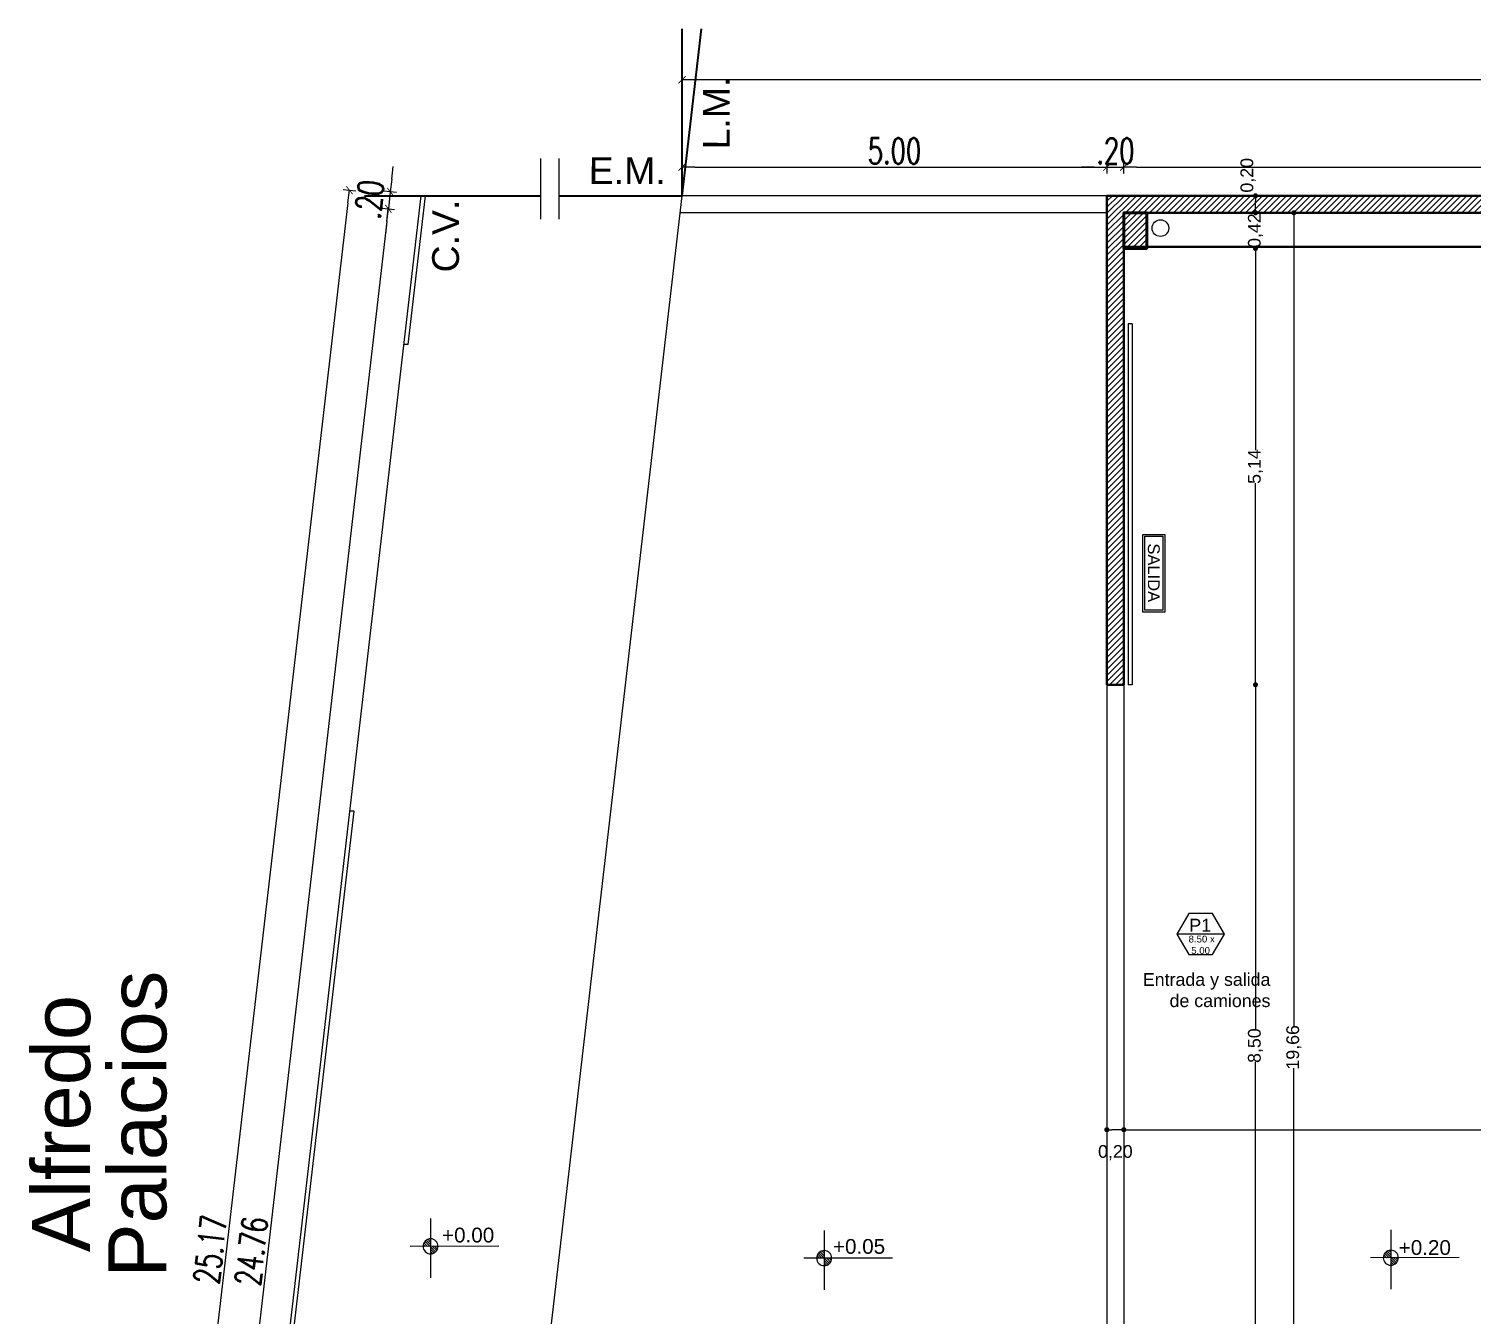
# Model space of a CAD drawing. Header units: millimetres. Extents: x 130 to 235, y 159 to 225.
# Drawn here: x 131.69 to 148.68, y 210.25 to 225.4 of the extents above; entities that cross this region are included whole.
import ezdxf

# ---------------------------------------------------------------- set-up
doc = ezdxf.new("R2010")
doc.units = ezdxf.units.MM
doc.linetypes.add('ACAD_ISO10W100', pattern=[18.5, 12, -3, 0.5, -3])
for name, color, linetype, lineweight in [('005', 8, 'Continuous', 5), ('015', 1, 'Continuous', 15), ('02', 5, 'Continuous', 20), ('A-COT-PARC', 252, 'Continuous', 15), ('COLUMNAS', 3, 'Continuous', 50), ('COTAS', 151, 'Continuous', 5), ('EJES', 6, 'ACAD_ISO10W100', 35), ('Hatch', 253, 'Continuous', 5), ('hatch muro', 252, 'Continuous', 5), ('incendio', 1, 'Continuous', 5), ('MUROS', 7, 'Continuous', 40), ('Simbolos', 6, 'Continuous', 20), ('TEXTOS', 2, 'Continuous', 20), ('Textos Simb', 4, 'Continuous', 20)]:
    doc.layers.add(name, color=color, linetype=linetype, lineweight=lineweight)
doc.styles.add('COTAS', font='ROMANS', dxfattribs={"width": 0.7})
doc.styles.add('STYLE1', font='arial.ttf')
doc.dimstyles.new('COTA 100', dxfattribs={"dimtxt": 0.12, "dimasz": 0.15, "dimexe": 0, "dimexo": 0, "dimgap": 0.04, "dimtad": 1, "dimzin": 4, "dimdsep": 46, "dimtxsty": 'COTAS', "dimblk1": 'COTA_N', "dimblk2": 'COTA_N', "dimsah": 1, "dimcen": 0.09, "dimse1": 1, "dimse2": 1, "dimclrd": 256, "dimclrt": 60, "dimadec": 4, "dimazin": 0, "dimtfac": 1, "dimtix": 1, "dimtmove": 2, "dimatfit": 3, "dimfxl": 1, "dimtolj": 1, "dimtzin": 0, "dimlwd": -1, "dimarcsym": 0})
doc.dimstyles.new('ISO-25', dxfattribs={"dimtxt": 0.15, "dimasz": 0.06, "dimexe": 0, "dimexo": 0, "dimgap": 0, "dimtad": 0, "dimzin": 1, "dimtxsty": 'STYLE1', "dimblk": 'DOT', "dimcen": 2.5, "dimclrt": 5, "dimadec": 0, "dimazin": 0, "dimtfac": 1, "dimtmove": 2, "dimatfit": 3, "dimldrblk": 'DOT', "dimfxl": 1, "dimarcsym": 0})
pattern_1 = [(45, (-1047.780325, -271.0186), (-0.035355339, 0.035355339), [])]

# ---------------------------------------------------------------- blocks, each defined once
blk = doc.blocks.new('COTA_N')
for p, q in [((-1, 0), (0, 0)), ((0, 0.5), (0, -0.5))]:
    blk.add_line(p, q)
at = {"const_width": 0.065}
blk.add_lwpolyline([(0.141421, 0.141421), (0.282843, 0.282843), (0, 0), (-0.141421, -0.141421), (-0.282843, -0.282843)], dxfattribs=at)
blk = doc.blocks.new('*D10')
at = {"layer": 'A-COT-PARC', "linetype": 'ByBlock'}
blk.add_line((139.534151, 223.775902), (144.234151, 223.775902), dxfattribs=at)
at = {"layer": 'Defpoints', "color": 0}
for p in [(144.384151, 223.775902), (139.384151, 221.136319), (144.384151, 221.136319)]:
    blk.add_point(p, dxfattribs=at)
at = {"layer": 'A-COT-PARC', "xscale": 0.15, "yscale": 0.15, "zscale": 0.15, "rotation": 180}
blk.add_blockref('COTA_N', (139.384151, 223.775902), dxfattribs=at)
at = {"layer": 'A-COT-PARC', "xscale": 0.15, "yscale": 0.15, "zscale": 0.15}
blk.add_blockref('COTA_N', (144.384151, 223.775902), dxfattribs=at)
at = {"layer": 'A-COT-PARC', "color": 60, "insert": (141.884151, 223.965902), "char_height": 0.6, "attachment_point": 5, "style": 'COTAS'}
blk.add_mtext('\\A1;{\\H0.5x;5.00}', dxfattribs=at)
blk = doc.blocks.new('*D11')
at = {"layer": 'A-COT-PARC', "linetype": 'ByBlock'}
for p, q in [((144.234151, 223.775902), (144.084151, 223.775902)), ((144.384151, 223.775902), (144.584151, 223.775902)), ((144.734151, 223.775902), (144.884151, 223.775902))]:
    blk.add_line(p, q, dxfattribs=at)
at = {"layer": 'Defpoints', "color": 0}
for p in [(144.584151, 223.775902), (144.384151, 221.136319), (144.584151, 221.136319)]:
    blk.add_point(p, dxfattribs=at)
at = {"layer": 'A-COT-PARC', "xscale": 0.15, "yscale": 0.15, "zscale": 0.15}
for p, rotation in [((144.384151, 223.775902), 360), ((144.584151, 223.775902), 180)]:
    blk.add_blockref('COTA_N', p, dxfattribs=dict(at, rotation=rotation))
at = {"layer": 'A-COT-PARC', "color": 60, "insert": (144.484151, 223.965902), "char_height": 0.6, "attachment_point": 5, "style": 'COTAS'}
blk.add_mtext('\\A1;{\\H0.5x;.20}', dxfattribs=at)
blk = doc.blocks.new('*D12')
at = {"layer": 'A-COT-PARC', "linetype": 'ByBlock'}
blk.add_line((144.734151, 223.775902), (220.364151, 223.775902), dxfattribs=at)
at = {"layer": 'Defpoints', "color": 0}
for p in [(220.514151, 223.775902), (144.584151, 222.397059), (220.514151, 222.397059)]:
    blk.add_point(p, dxfattribs=at)
at = {"layer": 'A-COT-PARC', "xscale": 0.15, "yscale": 0.15, "zscale": 0.15, "rotation": 180}
blk.add_blockref('COTA_N', (144.584151, 223.775902), dxfattribs=at)
at = {"layer": 'A-COT-PARC', "xscale": 0.15, "yscale": 0.15, "zscale": 0.15}
blk.add_blockref('COTA_N', (220.514151, 223.775902), dxfattribs=at)
at = {"layer": 'A-COT-PARC', "color": 60, "insert": (182.549151, 223.965902), "char_height": 0.6, "attachment_point": 5, "style": 'COTAS'}
blk.add_mtext('\\A1;{\\H0.5x;75.93}', dxfattribs=at)
blk = doc.blocks.new('*D21')
at = {"layer": 'A-COT-PARC', "linetype": 'ByBlock'}
blk.add_line((225.664152, 224.804085), (139.534152, 224.804085), dxfattribs=at)
at = {"layer": 'Defpoints', "color": 0}
for p in [(139.384152, 224.804085), (139.384152, 223.438021), (225.814152, 223.438021)]:
    blk.add_point(p, dxfattribs=at)
at = {"layer": 'A-COT-PARC', "xscale": 0.15, "yscale": 0.15, "zscale": 0.15, "rotation": 180}
blk.add_blockref('COTA_N', (139.384152, 224.804085), dxfattribs=at)
at = {"layer": 'A-COT-PARC', "xscale": 0.15, "yscale": 0.15, "zscale": 0.15}
blk.add_blockref('COTA_N', (225.814152, 224.804085), dxfattribs=at)
at = {"layer": 'A-COT-PARC', "color": 60, "insert": (182.599152, 224.994085), "char_height": 0.6, "attachment_point": 5, "style": 'COTAS'}
blk.add_mtext('\\A1;{\\H0.5x;86.43}', dxfattribs=at)
blk = doc.blocks.new('*D25')
at = {"layer": 'A-COT-PARC', "linetype": 'ByBlock'}
blk.add_line((135.45044, 223.355277), (132.585008, 198.653279), dxfattribs=at)
at = {"layer": 'Defpoints', "color": 0}
for p in [(136.038904, 223.438021), (132.567724, 198.504278), (133.138904, 198.438021)]:
    blk.add_point(p, dxfattribs=at)
at = {"layer": 'A-COT-PARC', "xscale": 0.15, "yscale": 0.15, "zscale": 0.15}
for p, rotation in [((135.467724, 223.504278), 83.383262), ((132.567724, 198.504278), 263.383262)]:
    blk.add_blockref('COTA_N', p, dxfattribs=dict(at, rotation=rotation))
at = {"layer": 'A-COT-PARC', "color": 60, "insert": (133.828989, 211.026171), "char_height": 0.6, "attachment_point": 5, "rotation": 83.3832621, "style": 'COTAS'}
blk.add_mtext('\\A1;{\\H0.5x;25.17}', dxfattribs=at)
blk = doc.blocks.new('_DOT')
at = {"color": 0, "linetype": 'ByBlock', "lineweight": -2}
blk.add_line((-0.5, 0), (-1, 0), dxfattribs=at)
at = {"color": 0, "linetype": 'ByBlock', "const_width": 0.5}
blk.add_lwpolyline([(-0.25, 0, 1), (0.25, 0, 1)], format="xyb", close=True, dxfattribs=at)
blk = doc.blocks.new('*D97')
at = {"layer": 'COTAS', "color": 0, "lineweight": -2, "ltscale": 2}
for p, q in [((144.584152, 212.438021), (144.584152, 212.438021)), ((144.644152, 212.438021), (182.296927, 212.438021)), ((220.454152, 212.438021), (182.801377, 212.438021)), ((220.514152, 212.438021), (220.514152, 212.438021))]:
    blk.add_line(p, q, dxfattribs=at)
at = {"layer": 'Defpoints', "color": 0}
for p in [(144.584152, 212.438021), (144.584152, 212.438021), (220.514152, 212.438021)]:
    blk.add_point(p, dxfattribs=at)
at = {"layer": 'COTAS', "color": 0, "lineweight": -2, "xscale": 0.06, "yscale": 0.06, "zscale": 0.06, "rotation": 180}
blk.add_blockref('_DOT', (144.584152, 212.438021), dxfattribs=at)
at = {"layer": 'COTAS', "color": 0, "lineweight": -2, "xscale": 0.06, "yscale": 0.06, "zscale": 0.06}
blk.add_blockref('_DOT', (220.514152, 212.438021), dxfattribs=at)
at = {"layer": 'COTAS', "color": 5, "insert": (182.549152, 212.438021), "char_height": 0.15, "attachment_point": 5, "style": 'STYLE1'}
blk.add_mtext('75,93', dxfattribs=at)
blk = doc.blocks.new('*D98')
at = {"layer": 'COTAS', "color": 0, "lineweight": -2, "ltscale": 2}
for p, q in [((144.384152, 212.438021), (144.384152, 212.438021)), ((144.524152, 212.438021), (144.444152, 212.438021)), ((144.584152, 212.438021), (144.584152, 212.438021))]:
    blk.add_line(p, q, dxfattribs=at)
at = {"layer": 'Defpoints', "color": 0}
for p in [(144.384152, 212.438021), (144.384152, 212.438021), (144.584152, 212.438021)]:
    blk.add_point(p, dxfattribs=at)
at = {"layer": 'COTAS', "color": 0, "lineweight": -2, "xscale": 0.06, "yscale": 0.06, "zscale": 0.06}
for p, rotation in [((144.384152, 212.438021), 180), ((144.584152, 212.438021), 360)]:
    blk.add_blockref('_DOT', p, dxfattribs=dict(at, rotation=rotation))
at = {"layer": 'COTAS', "color": 5, "insert": (144.484152, 212.167796), "char_height": 0.15, "attachment_point": 5, "style": 'STYLE1'}
blk.add_mtext('0,20', dxfattribs=at)
blk = doc.blocks.new('cota')
at = {"layer": 'Hatch'}
h = blk.add_hatch(dxfattribs=at)
h.set_pattern_fill('_USER,_O', color=256, scale=0.02, angle=45, pattern_type=0)
h.set_pattern_definition([(45, (-101.122498, -163.232523), (-0.0141421356, 0.0141421356), [])])
h.paths.add_polyline_path([(0, 0.089), (0, 0), (0.089, 0, 0.414214)])
h.paths.add_polyline_path([(0, 0), (-0.089, 0, 0.414214), (0, -0.089)])
at = {"layer": 'Simbolos'}
for p, q in [((0, -0.327), (0, 0.372)), ((0.803, 0), (-0.24, 0))]:
    blk.add_line(p, q, dxfattribs=at)
blk.add_circle((0, 0), 0.0885, dxfattribs=at)
blk = doc.blocks.new('*D147')
at = {"layer": '005', "color": 0, "lineweight": -2, "ltscale": 2}
for p, q in [((146.133955, 222.818021), (146.133955, 222.818021)), ((146.133955, 222.758021), (146.133955, 220.442349)), ((146.133955, 217.738027), (146.133955, 220.053699)), ((146.133955, 217.678027), (146.133955, 217.678027))]:
    blk.add_line(p, q, dxfattribs=at)
at = {"layer": 'Defpoints', "color": 0}
for p in [(146.133955, 222.818021), (146.133955, 222.818021), (146.133955, 217.678027)]:
    blk.add_point(p, dxfattribs=at)
at = {"layer": '005', "color": 0, "lineweight": -2, "xscale": 0.06, "yscale": 0.06, "zscale": 0.06}
for p, rotation in [((146.133955, 222.818021), 90), ((146.133955, 217.678027), 270)]:
    blk.add_blockref('_DOT', p, dxfattribs=dict(at, rotation=rotation))
at = {"layer": '005', "color": 5, "insert": (146.133955, 220.248024), "char_height": 0.15, "attachment_point": 5, "rotation": 90, "style": 'STYLE1'}
blk.add_mtext('5,14', dxfattribs=at)
blk = doc.blocks.new('*D148')
at = {"layer": '005', "color": 0, "lineweight": -2, "ltscale": 2}
for p, q in [((146.133955, 223.438021), (146.133955, 223.438021)), ((146.133955, 223.298021), (146.133955, 223.378021)), ((146.133955, 223.238021), (146.133955, 223.238021))]:
    blk.add_line(p, q, dxfattribs=at)
at = {"layer": 'Defpoints', "color": 0}
for p in [(146.133955, 223.438021), (146.133955, 223.438021), (146.133955, 223.238021)]:
    blk.add_point(p, dxfattribs=at)
at = {"layer": '005', "color": 0, "lineweight": -2, "xscale": 0.06, "yscale": 0.06, "zscale": 0.06}
for p, rotation in [((146.133955, 223.438021), 90), ((146.133955, 223.238021), 270)]:
    blk.add_blockref('_DOT', p, dxfattribs=dict(at, rotation=rotation))
at = {"layer": '005', "color": 5, "insert": (146.045867, 223.678979), "char_height": 0.15, "attachment_point": 5, "rotation": 90, "style": 'STYLE1'}
blk.add_mtext('0,20', dxfattribs=at)
blk = doc.blocks.new('*D149')
at = {"layer": '005', "color": 0, "lineweight": -2, "ltscale": 2}
for p, q in [((146.12726, 217.678027), (146.133955, 217.678027)), ((146.133955, 217.618027), (146.133955, 213.622425)), ((146.133955, 209.238024), (146.133955, 213.233625)), ((146.12726, 209.178024), (146.133955, 209.178024))]:
    blk.add_line(p, q, dxfattribs=at)
at = {"layer": 'Defpoints', "color": 0}
for p in [(146.12726, 217.678027), (146.133955, 217.678027), (146.12726, 209.178024)]:
    blk.add_point(p, dxfattribs=at)
at = {"layer": '005', "color": 0, "lineweight": -2, "xscale": 0.06, "yscale": 0.06, "zscale": 0.06}
for p, rotation in [((146.133955, 217.678027), 90), ((146.133955, 209.178024), 270)]:
    blk.add_blockref('_DOT', p, dxfattribs=dict(at, rotation=rotation))
at = {"layer": '005', "color": 5, "insert": (146.133955, 213.428025), "char_height": 0.15, "attachment_point": 5, "rotation": 90, "style": 'STYLE1'}
blk.add_mtext('8,50', dxfattribs=at)
blk = doc.blocks.new('*D155')
at = {"layer": '005', "color": 0, "lineweight": -2, "ltscale": 2}
for p, q in [((146.133955, 223.298021), (146.133955, 223.358021)), ((146.133955, 223.238021), (146.133955, 223.238021)), ((146.133955, 223.238021), (146.133955, 223.221821)), ((146.133955, 222.818021), (146.133955, 222.834221)), ((146.133955, 222.818021), (146.133955, 222.818021)), ((146.133955, 222.758021), (146.133955, 222.698021))]:
    blk.add_line(p, q, dxfattribs=at)
at = {"layer": 'Defpoints', "color": 0}
for p in [(146.133955, 223.238021), (146.133955, 222.818021), (146.133955, 222.818021)]:
    blk.add_point(p, dxfattribs=at)
at = {"layer": '005', "color": 0, "lineweight": -2, "xscale": 0.06, "yscale": 0.06, "zscale": 0.06}
for p, rotation in [((146.133955, 223.238021), 270), ((146.133955, 222.818021), 90)]:
    blk.add_blockref('_DOT', p, dxfattribs=dict(at, rotation=rotation))
at = {"layer": '005', "color": 5, "insert": (146.133955, 223.028021), "char_height": 0.15, "attachment_point": 5, "rotation": 90, "style": 'STYLE1'}
blk.add_mtext('0,42', dxfattribs=at)
blk = doc.blocks.new('*D156')
at = {"layer": '005', "color": 0, "lineweight": -2, "ltscale": 2}
for p, q in [((146.585824, 223.238021), (146.585824, 223.238021)), ((146.585824, 223.178021), (146.585824, 213.653796)), ((146.585824, 203.638021), (146.585824, 213.162246)), ((146.585824, 203.578021), (146.585824, 203.578021))]:
    blk.add_line(p, q, dxfattribs=at)
at = {"layer": 'Defpoints', "color": 0}
for p in [(146.585824, 223.238021), (146.585824, 223.238021), (146.585824, 203.578021)]:
    blk.add_point(p, dxfattribs=at)
at = {"layer": '005', "color": 0, "lineweight": -2, "xscale": 0.06, "yscale": 0.06, "zscale": 0.06}
for p, rotation in [((146.585824, 223.238021), 90), ((146.585824, 203.578021), 270)]:
    blk.add_blockref('_DOT', p, dxfattribs=dict(at, rotation=rotation))
at = {"layer": '005', "color": 5, "insert": (146.585824, 213.408021), "char_height": 0.15, "attachment_point": 5, "rotation": 90, "style": 'STYLE1'}
blk.add_mtext('19,66', dxfattribs=at)
blk = doc.blocks.new('*D158')
at = {"layer": 'A-COT-PARC', "linetype": 'ByBlock'}
for p, q in [((135.966219, 223.633848), (135.983503, 223.782849)), ((135.948935, 223.484847), (135.925735, 223.284847)), ((135.90845, 223.135846), (135.891166, 222.986845))]:
    blk.add_line(p, q, dxfattribs=at)
at = {"layer": 'Defpoints', "color": 0}
for p in [(135.948935, 223.484847), (135.925735, 223.284847), (135.925735, 223.284847)]:
    blk.add_point(p, dxfattribs=at)
at = {"layer": 'A-COT-PARC', "xscale": 0.15, "yscale": 0.15, "zscale": 0.15}
for p, rotation in [((135.948935, 223.484847), 263.383262), ((135.925735, 223.284847), 83.383262)]:
    blk.add_blockref('COTA_N', p, dxfattribs=dict(at, rotation=rotation))
at = {"layer": 'A-COT-PARC', "color": 60, "insert": (135.703305, 223.395679), "char_height": 0.6, "attachment_point": 5, "rotation": 83.3832621, "style": 'COTAS'}
blk.add_mtext('\\A1;{\\H0.5x;.20}', dxfattribs=at)
blk = doc.blocks.new('*D159')
at = {"layer": 'A-COT-PARC', "linetype": 'ByBlock'}
blk.add_line((135.90843, 223.135839), (133.099069, 198.832723), dxfattribs=at)
at = {"layer": 'Defpoints', "color": 0}
for p in [(135.925655, 223.284847), (133.081844, 198.683715), (133.081844, 198.683715)]:
    blk.add_point(p, dxfattribs=at)
at = {"layer": 'A-COT-PARC', "xscale": 0.15, "yscale": 0.15, "zscale": 0.15}
for p, rotation in [((135.925655, 223.284847), 83.406061), ((133.081844, 198.683715), 263.406061)]:
    blk.add_blockref('COTA_N', p, dxfattribs=dict(at, rotation=rotation))
at = {"layer": 'A-COT-PARC', "color": 60, "insert": (134.315006, 211.006099), "char_height": 0.6, "attachment_point": 5, "rotation": 83.406061, "style": 'COTAS'}
blk.add_mtext('\\A1;{\\H0.5x;24.76}', dxfattribs=at)

msp = doc.modelspace()

# ---------------------------------------------------------------- hatches: boundary and pattern name
at = {"layer": 'hatch muro', "ltscale": 2}
h = msp.add_hatch(dxfattribs=at)
h.set_pattern_fill('ANSI31', color=256, scale=0.4)
h.set_pattern_definition(pattern_1)
h.paths.add_polyline_path([(144.384, 223.438), (152.959, 223.438), (152.959, 223.238), (144.584, 223.238), (144.584, 217.678), (144.384, 217.678)])
h = msp.add_hatch(dxfattribs=at)
h.set_pattern_fill('ANSI31', color=256, scale=0.4)
h.set_pattern_definition(pattern_1)
h.paths.add_polyline_path([(144.584, 222.818), (144.854, 222.818), (144.854, 223.238), (144.584, 223.238)])
h.paths.add_polyline_path([(149.628, 222.818), (149.898, 222.818), (149.898, 223.238), (149.628, 223.238)])
h.paths.add_polyline_path([(154.669, 222.818), (154.939, 222.818), (154.939, 223.238), (154.669, 223.238)])
h.paths.add_polyline_path([(169.804, 222.818), (170.074, 222.818), (170.074, 223.238), (169.804, 223.238)])
h.paths.add_polyline_path([(164.76, 222.818), (165.03, 222.818), (165.03, 223.238), (164.76, 223.238)])
h.paths.add_polyline_path([(159.716, 222.818), (159.986, 222.818), (159.986, 223.238), (159.716, 223.238)])
h.paths.add_polyline_path([(200.068, 222.818), (200.338, 222.818), (200.338, 223.238), (200.068, 223.238)])
h.paths.add_polyline_path([(195.024, 222.818), (195.294, 222.818), (195.294, 223.238), (195.024, 223.238)])
h.paths.add_polyline_path([(189.98, 222.818), (190.25, 222.818), (190.25, 223.238), (189.98, 223.238)])
h.paths.add_polyline_path([(184.936, 222.818), (185.206, 222.818), (185.206, 223.238), (184.936, 223.238)])
h.paths.add_polyline_path([(179.892, 222.818), (180.162, 222.818), (180.162, 223.238), (179.892, 223.238)])
h.paths.add_polyline_path([(174.848, 222.818), (175.118, 222.818), (175.118, 223.238), (174.848, 223.238)])
h.paths.add_polyline_path([(215.2, 222.818), (215.47, 222.818), (215.47, 223.238), (215.2, 223.238)])
h.paths.add_polyline_path([(210.156, 222.818), (210.426, 222.818), (210.426, 223.238), (210.156, 223.238)])
h.paths.add_polyline_path([(205.112, 222.818), (205.382, 222.818), (205.382, 223.238), (205.112, 223.238)])
h.paths.add_polyline_path([(220.244, 222.818), (220.514, 222.818), (220.514, 223.238), (220.244, 223.238)])

# ---------------------------------------------------------------- linework, layer by layer
at = {"layer": '015', "ltscale": 2}
for p, q in [((137.716, 223.876), (137.716, 223.164)), ((137.933, 223.876), (137.933, 223.164)), ((144.684, 221.928), (144.684, 221.928)), ((144.684, 217.678), (144.684, 217.678))]:
    msp.add_line(p, q, dxfattribs=at)
at = {"layer": '015'}
for p, q in [((144.634, 221.928), (144.634, 217.678)), ((144.684, 221.928), (144.634, 221.928)), ((144.684, 221.928), (144.684, 217.678)), ((144.684, 217.678), (144.634, 217.678))]:
    msp.add_line(p, q, dxfattribs=at)
at = {"layer": '015', "ltscale": 2}
msp.add_circle((145.014, 223.057), 0.0982, dxfattribs=at)
at = {"layer": '02', "ltscale": 2}
for p, q in [((133.414, 198.438), (136.314, 223.438)), ((136.161, 221.688), (136.364, 223.438)), ((136.494, 198.438), (139.384, 223.438)), ((144.384, 223.438), (139.384, 223.438)), ((144.384, 223.238), (139.361, 223.238)), ((136.161, 221.688), (136.111, 221.688)), ((144.384, 217.678), (144.384, 209.178)), ((144.584, 217.678), (144.584, 209.178)), ((133.464, 198.438), (135.523, 216.188)), ((135.523, 216.188), (135.473, 216.188))]:
    msp.add_line(p, q, dxfattribs=at)
at = {"layer": 'COLUMNAS', "ltscale": 2}
msp.add_lwpolyline([(144.584, 222.818), (144.854, 222.818), (144.854, 223.238), (144.584, 223.238)], close=True, dxfattribs=at)
at = {"layer": 'EJES', "ltscale": 2}
for p, q in [((139.384, 223.438), (139.612, 225.404)), ((139.384, 223.438), (139.384, 225.404)), ((135.645, 223.438), (137.716, 223.438)), ((137.933, 223.438), (139.384, 223.438))]:
    msp.add_line(p, q, dxfattribs=at)
at = {"layer": 'incendio', "color": 94, "ltscale": 2}
for points in [[(145.065, 219.45), (145.065, 218.534), (144.808, 218.534), (144.808, 219.45)], [(145.042, 219.428), (145.042, 218.557), (144.831, 218.557), (144.831, 219.428)]]:
    msp.add_lwpolyline(points, close=True, dxfattribs=at)
at = {"layer": 'MUROS', "ltscale": 2}
for p, q in [((144.384, 223.438), (220.714, 223.438)), ((144.384, 217.678), (144.384, 223.438)), ((144.584, 217.678), (144.584, 223.238)), ((144.584, 223.238), (220.514, 223.238)), ((144.584, 223.238), (144.584, 222.938)), ((144.584, 222.838), (220.514, 222.838)), ((144.384, 217.678), (144.584, 217.678))]:
    msp.add_line(p, q, dxfattribs=at)
at = {"layer": 'Simbolos'}
msp.add_line((145.768, 214.742), (145.209, 214.742), dxfattribs=at)
msp.add_lwpolyline([(145.628, 214.5), (145.768, 214.742), (145.628, 214.984), (145.349, 214.984), (145.209, 214.742), (145.349, 214.5)], close=True, dxfattribs=at)

# ---------------------------------------------------------------- block references
at = {"layer": 'TEXTOS', "xscale": -1, "rotation": 180.056927}
for p in [(136.423, 211.064), (141.057, 210.925), (147.727, 210.93)]:
    msp.add_blockref('cota', p, dxfattribs=at)

# ---------------------------------------------------------------- texts
at = {"layer": 'incendio', "color": 94, "insert": (144.865, 218.652), "char_height": 0.1392, "width": 1.75975, "attachment_point": 9, "rotation": 270, "style": 'STYLE1'}
msp.add_mtext('SALIDA', dxfattribs=at)
at = {"layer": 'TEXTOS', "style": 'STYLE1'}
for s, height, rotation, p in [('L.M.', 0.3156, 89.957, (139.944, 223.984)), ('E.M.', 0.3156, 359.957, (138.285, 223.576)), ('C.V.', 0.3156, 89.957, (136.757, 222.535)), ('Palacios', 0.6845, 90, (133.313, 210.696)), ('Alfredo', 0.6845, 90, (132.415, 210.995))]:
    msp.add_text(s, height=height, rotation=rotation, dxfattribs=at).set_placement(p)
for s, insert, char_height, width, attachment_point in [('Entrada y salida\\Pde camiones', (146.31, 213.88), 0.15, 2.01864, 9), ('+0.00', (136.558, 211.284), 0.1738, 1.11393, 1), ('+0.05', (141.16, 211.15), 0.1738, 1.11393, 1), ('+0.20', (147.82, 211.137), 0.1738, 1.11393, 1)]:
    msp.add_mtext(s, dxfattribs=dict(at, insert=insert, char_height=char_height, width=width, attachment_point=attachment_point))
at = {"layer": 'Textos Simb', "style": 'STYLE1'}
msp.add_text('P1', height=0.1512, dxfattribs=at).set_placement((145.354, 214.771))
at = {"layer": 'Textos Simb', "insert": (145.346, 214.724), "char_height": 0.0811, "width": 0.40903, "attachment_point": 1, "style": 'STYLE1'}
msp.add_mtext('8.50 x \\P 5.00', dxfattribs=at)

# ---------------------------------------------------------------- dimensions: what is measured, and where the dimension line sits
at = {"layer": '005', "ltscale": 2}
dim = msp.add_linear_dim(base=(146.134, 223.438), p1=(146.134, 223.238), p2=(146.134, 223.438), angle=90, dimstyle='ISO-25', override={"dimfxl": 0.18}, dxfattribs=at)
dim.commit()
dim.dimension.update_dxf_attribs({"geometry": '*D148', "text_midpoint": (146.046, 223.679), "dimtype": 161})
for p1, p2, distance, picture, middle in [((146.134, 223.238), (146.134, 222.818), 0, '*D155', (146.134, 223.028)), ((146.586, 203.578), (146.586, 223.238), 0, '*D156', (146.586, 213.408)), ((146.134, 217.678), (146.134, 222.818), 0, '*D147', (146.134, 220.248)), ((146.127, 209.178), (146.127, 217.678), -0.007, '*D149', (146.134, 213.428))]:
    dim = msp.add_aligned_dim(p1=p1, p2=p2, distance=distance, dimstyle='ISO-25', override={"dimfxl": 0.18}, dxfattribs=at)
    dim.commit()
    dim.dimension.update_dxf_attribs({"geometry": picture, "text_midpoint": middle})
at = {"layer": 'A-COT-PARC', "linetype": 'ByBlock'}
for p1, p2, distance, picture, middle in [((225.814, 223.438), (139.384, 223.438), -1.366, '*D21', (182.599, 224.994)), ((139.384, 221.136), (144.384, 221.136), 2.64, '*D10', (141.884, 223.966)), ((144.384, 221.136), (144.584, 221.136), 2.64, '*D11', (144.484, 223.966)), ((144.584, 222.397), (220.514, 222.397), 1.379, '*D12', (182.549, 223.966)), ((136.039, 223.438), (133.139, 198.438), -0.575, '*D25', (133.829, 211.026)), ((135.926, 223.285), (133.082, 198.684), 0, '*D159', (134.315, 211.006))]:
    dim = msp.add_aligned_dim(p1=p1, p2=p2, distance=distance, text='{\\H0.5x;<>}', dimstyle='COTA 100', override={"dimtxt": 0.6, "dimfxl": 0.18}, dxfattribs=at)
    dim.commit()
    dim.dimension.update_dxf_attribs({"geometry": picture, "text_midpoint": middle})
dim = msp.add_linear_dim(base=(135.926, 223.285), p1=(135.949, 223.485), p2=(135.926, 223.285), angle=263.3833, text='{\\H0.5x;<>}', dimstyle='COTA 100', override={"dimtxt": 0.6, "dimfxl": 0.18}, dxfattribs=at)
dim.commit()
dim.dimension.update_dxf_attribs({"geometry": '*D158', "text_midpoint": (135.703, 223.396), "dimtype": 161})
at = {"layer": 'COTAS', "ltscale": 2}
for p1, p2, picture, middle in [((144.584, 212.438), (144.384, 212.438), '*D98', (144.484, 212.168)), ((220.514, 212.438), (144.584, 212.438), '*D97', (182.549, 212.438))]:
    dim = msp.add_aligned_dim(p1=p1, p2=p2, distance=0, dimstyle='ISO-25', override={"dimfxl": 0.18}, dxfattribs=at)
    dim.commit()
    dim.dimension.update_dxf_attribs({"geometry": picture, "text_midpoint": middle})

doc.saveas('drawing.dxf')
